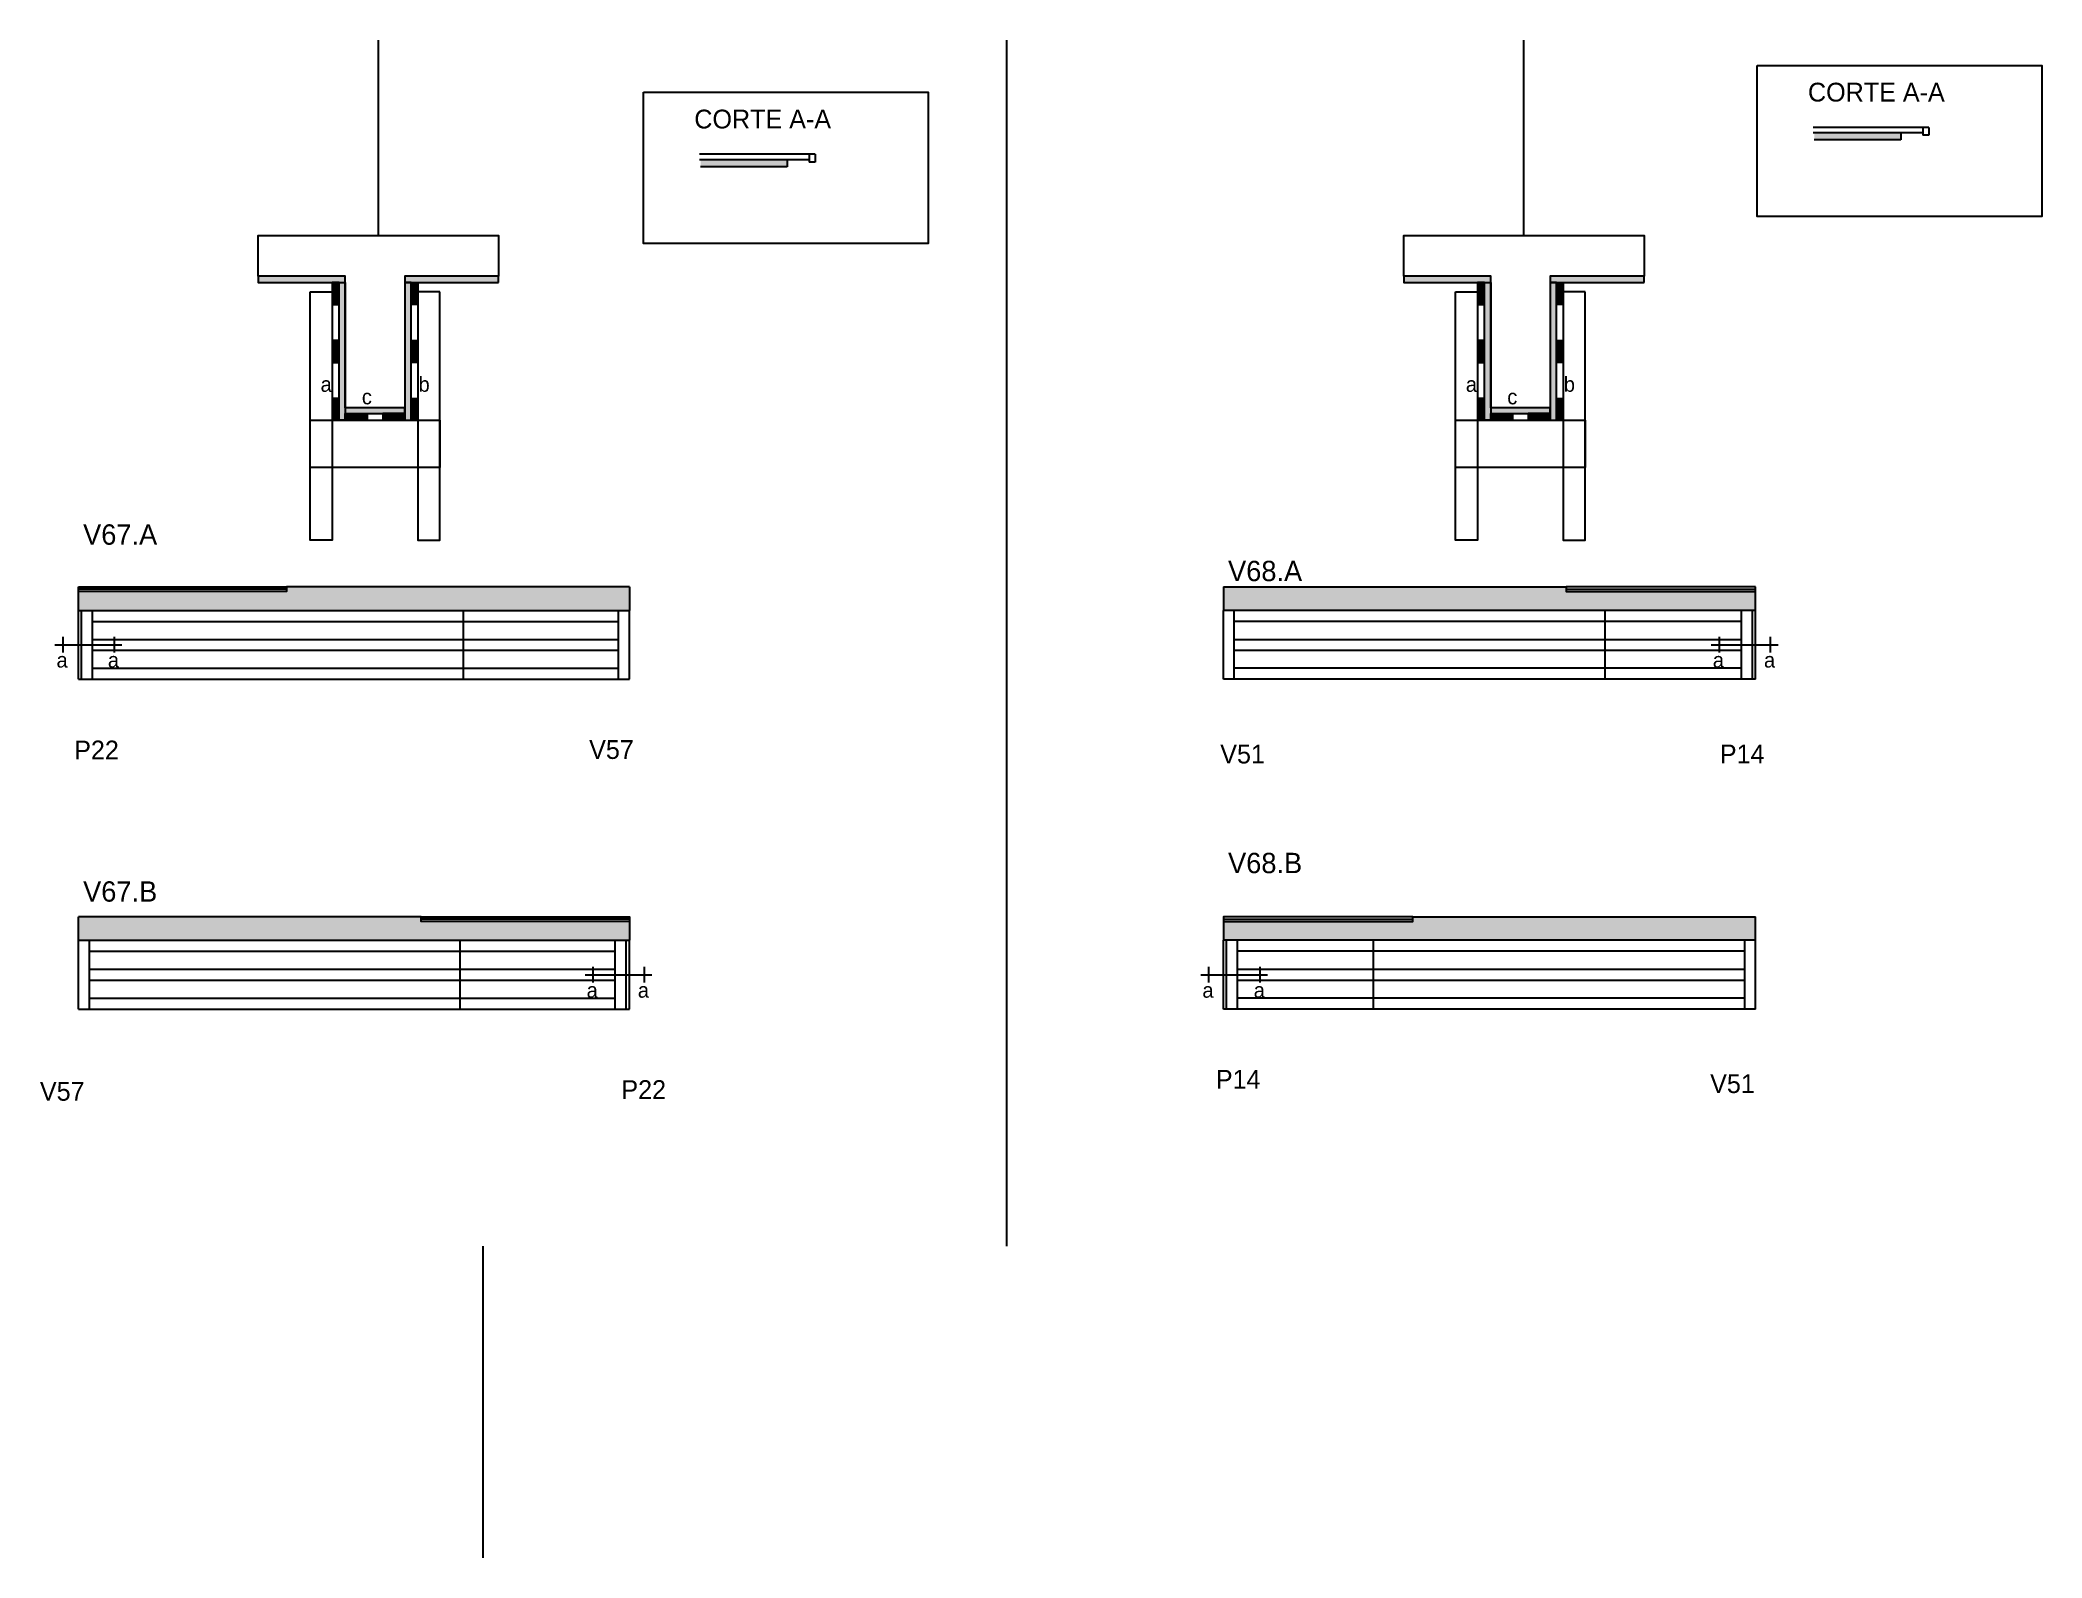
# Model space of a CAD drawing. Header units: metres. Extents: x 2706 to 3985, y 3977 to 4947.
import ezdxf

# ---------------------------------------------------------------- set-up
doc = ezdxf.new("R2010")
doc.units = ezdxf.units.M
for name, color, linetype in [('00 - FELIPE', 7, 'Continuous'), ('5', 7, 'Continuous'), ('CONCRETO', 7, 'Continuous'), ('COTA', 7, 'Continuous'), ('Cotas', 7, 'Continuous'), ('detalhes', 7, 'Continuous'), ('Hachura', 7, 'Continuous'), ('Madeira', 7, 'Continuous'), ('NOMENCLATURA', 7, 'Continuous'), ('Painéis', 7, 'Continuous'), ('SARR_2.2x7', 7, 'Continuous'), ('SARR_3.5x7', 7, 'Continuous'), ('SARR_EDITAR', 7, 'Continuous'), ('TEXTO PILAR', 7, 'Continuous'), ('Texto Seção', 7, 'Continuous')]:
    doc.layers.add(name, color=color, linetype=linetype)

msp = doc.modelspace()

# ---------------------------------------------------------------- hatches: boundary and pattern name
at = {"layer": 'COTA'}
h = msp.add_hatch(color=7, dxfattribs=at)
h.dxf.hatch_style = 1
h.paths.add_polyline_path([(2863.3, 4594.9), (2730.3, 4594.9), (2730.3, 4594.9), (2730.3, 4582.9), (2730.3, 4582.9), (3082.3, 4582.9), (3082.3, 4582.9), (3082.3, 4597.9), (3082.3, 4597.9), (2863.3, 4597.9), (2863.3, 4597.9), (2863.3, 4594.9)])
h = msp.add_hatch(color=7, dxfattribs=at)
h.dxf.hatch_style = 1
h.paths.add_polyline_path([(3680.8, 4594.9), (3801.8, 4594.9), (3801.8, 4594.9), (3801.8, 4582.9), (3801.8, 4582.9), (3461.8, 4582.9), (3461.8, 4582.9), (3461.8, 4597.9), (3461.8, 4597.9), (3680.8, 4597.9), (3680.8, 4597.9), (3680.8, 4594.9)])
h = msp.add_hatch(color=7, dxfattribs=at)
h.dxf.hatch_style = 1
h.paths.add_polyline_path([(2949.3, 4384.1), (2949.3, 4387.1), (2949.3, 4387.1), (2730.1, 4387.1), (2730.1, 4387.1), (2730.3, 4372.1), (2730.3, 4372.1), (3082.3, 4372.1), (3082.3, 4372.1), (3082.3, 4384.1), (3082.3, 4384.1), (2949.3, 4384.1)])
h = msp.add_hatch(color=7, dxfattribs=at)
h.dxf.hatch_style = 1
h.paths.add_polyline_path([(3582.8, 4384.1), (3582.8, 4387.1), (3582.8, 4387.1), (3802.1, 4387.1), (3802.1, 4387.1), (3801.8, 4372.1), (3801.8, 4372.1), (3461.8, 4372.1), (3461.8, 4372.1), (3461.8, 4384.1), (3461.8, 4384.1), (3582.8, 4384.1)])
at = {"layer": 'Hachura'}
h = msp.add_hatch(color=7, dxfattribs=at)
h.dxf.hatch_style = 1
h.paths.add_polyline_path([(3894.6, 4883.6), (3894.6, 4886.6), (3894.6, 4886.6), (3894.6, 4888), (3894.6, 4888), (3839.3, 4888), (3839.3, 4888), (3839.3, 4883.6), (3839.3, 4883.6), (3894.6, 4883.6)])
h = msp.add_hatch(color=7, dxfattribs=at)
h.dxf.hatch_style = 1
h.paths.add_polyline_path([(3183.1, 4866.4), (3183.1, 4869.4), (3183.1, 4869.4), (3183.1, 4870.8), (3183.1, 4870.8), (3127.8, 4870.8), (3127.8, 4870.8), (3127.8, 4866.4), (3127.8, 4866.4), (3183.1, 4866.4)])
h = msp.add_hatch(color=7, dxfattribs=at)
h.dxf.hatch_style = 1
h.paths.add_polyline_path([(2900.8, 4792.4), (2900.8, 4796.4), (2900.8, 4796.4), (2845.2, 4796.4), (2845.2, 4796.4), (2845.2, 4792.4), (2845.2, 4792.4), (2900.8, 4792.4)])
h = msp.add_hatch(color=7, dxfattribs=at)
h.dxf.hatch_style = 1
h.paths.add_polyline_path([(2998.8, 4792.4), (2998.8, 4796.4), (2998.8, 4796.4), (2938.8, 4796.4), (2938.8, 4796.4), (2938.8, 4792.4), (2938.8, 4792.4), (2998.8, 4792.4)])
h = msp.add_hatch(color=7, dxfattribs=at)
h.dxf.hatch_style = 1
h.paths.add_polyline_path([(3632.6, 4792.4), (3632.6, 4796.4), (3632.6, 4796.4), (3577, 4796.4), (3577, 4796.4), (3577, 4792.4), (3577, 4792.4), (3632.6, 4792.4)])
h = msp.add_hatch(color=7, dxfattribs=at)
h.dxf.hatch_style = 1
h.paths.add_polyline_path([(3730.6, 4792.4), (3730.6, 4796.4), (3730.6, 4796.4), (3670.6, 4796.4), (3670.6, 4796.4), (3670.6, 4792.4), (3670.6, 4792.4), (3730.6, 4792.4)])
h = msp.add_hatch(color=7, dxfattribs=at)
h.dxf.hatch_style = 1
h.paths.add_polyline_path([(2892.4, 4778.4), (2896.8, 4778.4), (2896.8, 4778.4), (2896.8, 4792.4), (2896.8, 4792.4), (2892.4, 4792.4), (2892.4, 4792.4), (2892.4, 4778.4)])
h = msp.add_hatch(color=7, dxfattribs=at)
h.dxf.hatch_style = 1
h.paths.add_polyline_path([(2896.8, 4792.4), (2900.8, 4792.4), (2900.8, 4792.4), (2900.8, 4704.4), (2900.8, 4704.4), (2896.8, 4704.4), (2896.8, 4704.4), (2896.8, 4792.4)])
h = msp.add_hatch(color=7, dxfattribs=at)
h.dxf.hatch_style = 1
h.paths.add_polyline_path([(2942.8, 4794.4), (2938.8, 4794.4), (2938.8, 4794.4), (2938.8, 4704.4), (2938.8, 4704.4), (2942.8, 4704.4), (2942.8, 4704.4), (2942.8, 4794.4)])
h = msp.add_hatch(color=7, dxfattribs=at)
h.dxf.hatch_style = 1
h.paths.add_polyline_path([(2947.2, 4778.4), (2942.8, 4778.4), (2942.8, 4778.4), (2942.8, 4792.4), (2942.8, 4792.4), (2947.2, 4792.4), (2947.2, 4792.4), (2947.2, 4778.4)])
h = msp.add_hatch(color=7, dxfattribs=at)
h.dxf.hatch_style = 1
h.paths.add_polyline_path([(3624.2, 4778.4), (3628.6, 4778.4), (3628.6, 4778.4), (3628.6, 4792.4), (3628.6, 4792.4), (3624.2, 4792.4), (3624.2, 4792.4), (3624.2, 4778.4)])
h = msp.add_hatch(color=7, dxfattribs=at)
h.dxf.hatch_style = 1
h.paths.add_polyline_path([(3628.6, 4792.4), (3632.6, 4792.4), (3632.6, 4792.4), (3632.6, 4704.4), (3632.6, 4704.4), (3628.6, 4704.4), (3628.6, 4704.4), (3628.6, 4792.4)])
h = msp.add_hatch(color=7, dxfattribs=at)
h.dxf.hatch_style = 1
h.paths.add_polyline_path([(3674.6, 4794.4), (3670.6, 4794.4), (3670.6, 4794.4), (3670.6, 4704.4), (3670.6, 4704.4), (3674.6, 4704.4), (3674.6, 4704.4), (3674.6, 4794.4)])
h = msp.add_hatch(color=7, dxfattribs=at)
h.dxf.hatch_style = 1
h.paths.add_polyline_path([(3679, 4778.4), (3674.6, 4778.4), (3674.6, 4778.4), (3674.6, 4792.4), (3674.6, 4792.4), (3679, 4792.4), (3679, 4792.4), (3679, 4778.4)])
h = msp.add_hatch(color=7, dxfattribs=at)
h.dxf.hatch_style = 1
h.paths.add_polyline_path([(2892.4, 4741.4), (2896.8, 4741.4), (2896.8, 4741.4), (2896.8, 4755.4), (2896.8, 4755.4), (2892.4, 4755.4), (2892.4, 4755.4), (2892.4, 4741.4)])
h = msp.add_hatch(color=7, dxfattribs=at)
h.dxf.hatch_style = 1
h.paths.add_polyline_path([(2947.2, 4741.4), (2942.8, 4741.4), (2942.8, 4741.4), (2942.8, 4755.4), (2942.8, 4755.4), (2947.2, 4755.4), (2947.2, 4755.4), (2947.2, 4741.4)])
h = msp.add_hatch(color=7, dxfattribs=at)
h.dxf.hatch_style = 1
h.paths.add_polyline_path([(3624.2, 4741.4), (3628.6, 4741.4), (3628.6, 4741.4), (3628.6, 4755.4), (3628.6, 4755.4), (3624.2, 4755.4), (3624.2, 4755.4), (3624.2, 4741.4)])
h = msp.add_hatch(color=7, dxfattribs=at)
h.dxf.hatch_style = 1
h.paths.add_polyline_path([(3679, 4741.4), (3674.6, 4741.4), (3674.6, 4741.4), (3674.6, 4755.4), (3674.6, 4755.4), (3679, 4755.4), (3679, 4755.4), (3679, 4741.4)])
h = msp.add_hatch(color=7, dxfattribs=at)
h.dxf.hatch_style = 1
h.paths.add_polyline_path([(2892.4, 4704.4), (2896.8, 4704.4), (2896.8, 4704.4), (2896.8, 4718.4), (2896.8, 4718.4), (2892.4, 4718.4), (2892.4, 4718.4), (2892.4, 4704.4)])
h = msp.add_hatch(color=7, dxfattribs=at)
h.dxf.hatch_style = 1
h.paths.add_polyline_path([(2938.8, 4708.8), (2938.8, 4712.4), (2938.8, 4712.4), (2900.8, 4712.4), (2900.8, 4712.4), (2900.8, 4708.8), (2900.8, 4708.8), (2938.8, 4708.8)])
h = msp.add_hatch(color=7, dxfattribs=at)
h.dxf.hatch_style = 1
h.paths.add_polyline_path([(2900.8, 4704.4), (2900.8, 4708.8), (2900.8, 4708.8), (2914.8, 4708.8), (2914.8, 4708.8), (2914.8, 4704.4), (2914.8, 4704.4), (2900.8, 4704.4)])
h = msp.add_hatch(color=7, dxfattribs=at)
h.dxf.hatch_style = 1
h.paths.add_polyline_path([(2938.8, 4704.4), (2938.8, 4708.8), (2938.8, 4708.8), (2924.8, 4708.8), (2924.8, 4708.8), (2924.8, 4704.4), (2924.8, 4704.4), (2938.8, 4704.4)])
h = msp.add_hatch(color=7, dxfattribs=at)
h.dxf.hatch_style = 1
h.paths.add_polyline_path([(2947.2, 4704.4), (2942.8, 4704.4), (2942.8, 4704.4), (2942.8, 4718.4), (2942.8, 4718.4), (2947.2, 4718.4), (2947.2, 4718.4), (2947.2, 4704.4)])
h = msp.add_hatch(color=7, dxfattribs=at)
h.dxf.hatch_style = 1
h.paths.add_polyline_path([(3624.2, 4704.4), (3628.6, 4704.4), (3628.6, 4704.4), (3628.6, 4718.4), (3628.6, 4718.4), (3624.2, 4718.4), (3624.2, 4718.4), (3624.2, 4704.4)])
h = msp.add_hatch(color=7, dxfattribs=at)
h.dxf.hatch_style = 1
h.paths.add_polyline_path([(3670.6, 4708.8), (3670.6, 4712.4), (3670.6, 4712.4), (3632.6, 4712.4), (3632.6, 4712.4), (3632.6, 4708.8), (3632.6, 4708.8), (3670.6, 4708.8)])
h = msp.add_hatch(color=7, dxfattribs=at)
h.dxf.hatch_style = 1
h.paths.add_polyline_path([(3632.6, 4704.4), (3632.6, 4708.8), (3632.6, 4708.8), (3646.6, 4708.8), (3646.6, 4708.8), (3646.6, 4704.4), (3646.6, 4704.4), (3632.6, 4704.4)])
h = msp.add_hatch(color=7, dxfattribs=at)
h.dxf.hatch_style = 1
h.paths.add_polyline_path([(3670.6, 4704.4), (3670.6, 4708.8), (3670.6, 4708.8), (3656.6, 4708.8), (3656.6, 4708.8), (3656.6, 4704.4), (3656.6, 4704.4), (3670.6, 4704.4)])
h = msp.add_hatch(color=7, dxfattribs=at)
h.dxf.hatch_style = 1
h.paths.add_polyline_path([(3679, 4704.4), (3674.6, 4704.4), (3674.6, 4704.4), (3674.6, 4718.4), (3674.6, 4718.4), (3679, 4718.4), (3679, 4718.4), (3679, 4704.4)])

# ---------------------------------------------------------------- linework, layer by layer
at = {"color": 7, "lineweight": 25}
msp.add_line((2988.8, 3977.4), (2988.8, 4176.6), dxfattribs=at)
at = {"layer": '00 - FELIPE', "color": 7, "lineweight": 25}
for p, q in [((3894.6, 4887.9), (3894.6, 4883.6)), ((3183.1, 4870.7), (3183.1, 4866.4))]:
    msp.add_line(p, q, dxfattribs=at)
at = {"layer": 'CONCRETO', "color": 7, "lineweight": 25}
for points in [[(2845.2, 4796.4), (2845.2, 4822.4), (2998.8, 4822.4), (2998.8, 4796.4), (2938.8, 4796.4), (2938.8, 4712.4), (2900.8, 4712.4), (2900.8, 4796.4)], [(3577, 4796.4), (3577, 4822.4), (3730.6, 4822.4), (3730.6, 4796.4), (3670.6, 4796.4), (3670.6, 4712.4), (3632.6, 4712.4), (3632.6, 4796.4)]]:
    msp.add_lwpolyline(points, close=True, dxfattribs=at)
at = {"layer": 'COTA', "color": 7, "lineweight": 25}
for p, q in [((3323.3, 4947.4), (3323.3, 4176.6)), ((2730.3, 4582.9), (2730.3, 4594.9)), ((3082.3, 4597.9), (2863.3, 4597.9)), ((3082.3, 4597.9), (3082.3, 4582.9)), ((3461.8, 4597.9), (3461.8, 4582.9)), ((3461.8, 4597.9), (3680.8, 4597.9)), ((3801.8, 4582.9), (3801.8, 4594.9)), ((2730.3, 4372.1), (2730.3, 4387.1)), ((2949.3, 4387.1), (2730.3, 4387.1)), ((3582.8, 4387.1), (3801.8, 4387.1)), ((3801.8, 4372.1), (3801.8, 4387.1)), ((3082.3, 4384.1), (3082.3, 4372.1)), ((3461.8, 4384.1), (3461.8, 4372.1))]:
    msp.add_line(p, q, dxfattribs=at)
at = {"layer": 'Cotas', "color": 7, "lineweight": 25}
for points in [[(3802.8, 4931.1), (3984.8, 4931.1), (3984.8, 4834.6), (3802.8, 4834.6)], [(3091.3, 4914), (3273.3, 4914), (3273.3, 4817.4), (3091.3, 4817.4)]]:
    msp.add_lwpolyline(points, close=True, dxfattribs=at)
at = {"layer": 'Defpoints', "color": 7, "lineweight": 25}
for p, q in [((2922, 4822.4), (2922, 4947.4)), ((3653.8, 4822.4), (3653.8, 4947.4))]:
    msp.add_line(p, q, dxfattribs=at)
at = {"layer": 'Madeira', "color": 7, "lineweight": 25}
for p, q in [((3894.6, 4883.6), (3839.3, 4883.6)), ((3183.1, 4866.4), (3127.8, 4866.4))]:
    msp.add_line(p, q, dxfattribs=at)
for points in [[(2892.4, 4778.4), (2896.8, 4778.4), (2896.8, 4792.4), (2892.4, 4792.4)], [(2947.2, 4778.4), (2942.8, 4778.4), (2942.8, 4792.4), (2947.2, 4792.4)], [(3624.2, 4778.4), (3628.6, 4778.4), (3628.6, 4792.4), (3624.2, 4792.4)], [(3679, 4778.4), (3674.6, 4778.4), (3674.6, 4792.4), (3679, 4792.4)], [(2892.4, 4741.4), (2896.8, 4741.4), (2896.8, 4755.4), (2892.4, 4755.4)], [(2947.2, 4741.4), (2942.8, 4741.4), (2942.8, 4755.4), (2947.2, 4755.4)], [(3624.2, 4741.4), (3628.6, 4741.4), (3628.6, 4755.4), (3624.2, 4755.4)], [(3679, 4741.4), (3674.6, 4741.4), (3674.6, 4755.4), (3679, 4755.4)], [(2892.4, 4704.4), (2896.8, 4704.4), (2896.8, 4718.4), (2892.4, 4718.4)], [(2900.8, 4704.4), (2900.8, 4708.8), (2914.8, 4708.8), (2914.8, 4704.4)], [(2938.8, 4704.4), (2938.8, 4708.8), (2924.8, 4708.8), (2924.8, 4704.4)], [(2947.2, 4704.4), (2942.8, 4704.4), (2942.8, 4718.4), (2947.2, 4718.4)], [(3624.2, 4704.4), (3628.6, 4704.4), (3628.6, 4718.4), (3624.2, 4718.4)], [(3632.6, 4704.4), (3632.6, 4708.8), (3646.6, 4708.8), (3646.6, 4704.4)], [(3670.6, 4704.4), (3670.6, 4708.8), (3656.6, 4708.8), (3656.6, 4704.4)], [(3679, 4704.4), (3674.6, 4704.4), (3674.6, 4718.4), (3679, 4718.4)]]:
    msp.add_lwpolyline(points, close=True, dxfattribs=at)
at = {"layer": 'NOMENCLATURA', "color": 7, "lineweight": 25}
for p, q in [((2715.3, 4561), (2758.1, 4561)), ((2720.3, 4566), (2720.3, 4556.1)), ((2753.1, 4566), (2753.1, 4556.1)), ((3773.5, 4561), (3816.2, 4561)), ((3778.5, 4566), (3778.5, 4556.1)), ((3811.2, 4566), (3811.2, 4556.1)), ((3054, 4350.1), (3096.7, 4350.1)), ((3059, 4355.1), (3059, 4345.1)), ((3091.7, 4355.1), (3091.7, 4345.1)), ((3447.4, 4350.1), (3490.1, 4350.1)), ((3452.4, 4355.1), (3452.4, 4345.1)), ((3485.1, 4355.1), (3485.1, 4345.1))]:
    msp.add_line(p, q, dxfattribs=at)
at = {"layer": 'Painéis', "color": 7, "lineweight": 25}
for p, q in [((3912.6, 4891.6), (3838.7, 4891.6)), ((3908.6, 4888), (3838.7, 4888)), ((3908.6, 4891.6), (3908.6, 4886.6)), ((3912.6, 4886.6), (3908.6, 4886.6)), ((3912.6, 4891.6), (3912.6, 4886.6)), ((3201.1, 4874.4), (3127.2, 4874.4)), ((3197.1, 4874.4), (3197.1, 4869.4)), ((3201.1, 4874.4), (3201.1, 4869.4)), ((3197.1, 4870.8), (3127.2, 4870.8)), ((3201.1, 4869.4), (3197.1, 4869.4)), ((2730.3, 4582.9), (3082.3, 4582.9)), ((2730.3, 4538.9), (2730.3, 4582.9)), ((2732.3, 4538.9), (2732.3, 4582.9)), ((2976.3, 4538.9), (2976.3, 4582.9)), ((3082.3, 4538.9), (3082.3, 4582.9)), ((3801.8, 4582.9), (3461.8, 4582.9)), ((3461.8, 4538.9), (3461.8, 4582.9)), ((3705.8, 4538.9), (3705.8, 4582.9)), ((3799.8, 4538.9), (3799.8, 4582.9)), ((3801.8, 4538.9), (3801.8, 4582.9)), ((2730.3, 4538.9), (3082.3, 4538.9)), ((3801.8, 4538.9), (3461.8, 4538.9)), ((2730.3, 4372.1), (3082.3, 4372.1)), ((2730.3, 4328.1), (2730.3, 4372.1)), ((2974.3, 4328.1), (2974.3, 4372.1)), ((3080.3, 4328.1), (3080.3, 4372.1)), ((3082.3, 4328.1), (3082.3, 4372.1)), ((3801.8, 4372.1), (3461.8, 4372.1)), ((3461.8, 4328.1), (3461.8, 4372.1)), ((3463.8, 4328.1), (3463.8, 4372.1)), ((3557.8, 4328.1), (3557.8, 4372.1)), ((3801.8, 4328.1), (3801.8, 4372.1)), ((2730.3, 4328.1), (3082.3, 4328.1)), ((3801.8, 4328.1), (3461.8, 4328.1))]:
    msp.add_line(p, q, dxfattribs=at)
for points in [[(2900.8, 4792.4), (2900.8, 4796.4), (2845.2, 4796.4), (2845.2, 4792.4)], [(2998.8, 4792.4), (2998.8, 4796.4), (2938.8, 4796.4), (2938.8, 4792.4)], [(3632.6, 4792.4), (3632.6, 4796.4), (3577, 4796.4), (3577, 4792.4)], [(3730.6, 4792.4), (3730.6, 4796.4), (3670.6, 4796.4), (3670.6, 4792.4)], [(2896.8, 4792.4), (2900.8, 4792.4), (2900.8, 4704.4), (2896.8, 4704.4)], [(2942.8, 4792.4), (2938.8, 4792.4), (2938.8, 4704.4), (2942.8, 4704.4)], [(3628.6, 4792.4), (3632.6, 4792.4), (3632.6, 4704.4), (3628.6, 4704.4)], [(3674.6, 4792.4), (3670.6, 4792.4), (3670.6, 4704.4), (3674.6, 4704.4)], [(2938.8, 4708.8), (2938.8, 4712.4), (2900.8, 4712.4), (2900.8, 4708.8)], [(3670.6, 4708.8), (3670.6, 4712.4), (3632.6, 4712.4), (3632.6, 4708.8)], [(2730.3, 4597.9), (2863.3, 4597.9), (2863.3, 4594.9), (2730.3, 4594.9)], [(3801.8, 4597.9), (3680.8, 4597.9), (3680.8, 4594.9), (3801.8, 4594.9)], [(2949.3, 4387.1), (3082.3, 4387.1), (3082.3, 4384.1), (2949.3, 4384.1)], [(3582.8, 4387.1), (3461.8, 4387.1), (3461.8, 4384.1), (3582.8, 4384.1)]]:
    msp.add_lwpolyline(points, close=True, dxfattribs=at)
at = {"layer": 'SARR_2.2x7', "color": 7, "lineweight": 25}
for p, q in [((2739.3, 4538.9), (2739.3, 4582.9)), ((3075.3, 4538.9), (3075.3, 4582.9)), ((3468.8, 4538.9), (3468.8, 4582.9)), ((3792.9, 4538.9), (3792.9, 4582.9)), ((2739.3, 4575.9), (2974.3, 4575.9)), ((2974.3, 4575.9), (3075.3, 4575.9)), ((3705.8, 4575.9), (3468.8, 4575.9)), ((3792.9, 4575.9), (3705.8, 4575.9)), ((2739.3, 4564.4), (2974.3, 4564.4)), ((2739.3, 4557.4), (2974.3, 4557.4)), ((2974.3, 4564.4), (3075.3, 4564.4)), ((2974.3, 4557.4), (3075.3, 4557.4)), ((3468.8, 4564.4), (3705.8, 4564.4)), ((3468.8, 4557.4), (3705.8, 4557.4)), ((3705.8, 4564.4), (3792.9, 4564.4)), ((3705.8, 4557.4), (3792.9, 4557.4)), ((2739.3, 4545.9), (2974.3, 4545.9)), ((2974.3, 4545.9), (3075.3, 4545.9)), ((3705.8, 4545.9), (3468.8, 4545.9)), ((3792.9, 4545.9), (3705.8, 4545.9)), ((2737.3, 4328.1), (2737.3, 4372.1)), ((2737.3, 4365.1), (2974.3, 4365.1)), ((2974.3, 4365.1), (3073.3, 4365.1)), ((3073.3, 4328.1), (3073.3, 4372.1)), ((3470.8, 4328.1), (3470.8, 4372.1)), ((3557.8, 4365.1), (3470.8, 4365.1)), ((3794.9, 4365.1), (3557.8, 4365.1)), ((3794.9, 4328.1), (3794.9, 4372.1)), ((2737.3, 4353.6), (2974.3, 4353.6)), ((2974.3, 4353.6), (3073.3, 4353.6)), ((3470.8, 4353.6), (3557.8, 4353.6)), ((3557.8, 4353.6), (3794.9, 4353.6)), ((2737.3, 4346.6), (2974.3, 4346.6)), ((2974.3, 4346.6), (3073.3, 4346.6)), ((3470.8, 4346.6), (3557.8, 4346.6)), ((3557.8, 4346.6), (3794.9, 4346.6)), ((2737.3, 4335.1), (2974.3, 4335.1)), ((2974.3, 4335.1), (3073.3, 4335.1)), ((3557.8, 4335.1), (3470.8, 4335.1)), ((3794.9, 4335.1), (3557.8, 4335.1))]:
    msp.add_line(p, q, dxfattribs=at)
at = {"layer": 'SARR_3.5x7', "color": 7, "lineweight": 25}
for points in [[(2878.4, 4786.4), (2892.4, 4786.4), (2892.4, 4627.9), (2878.4, 4627.9)], [(2961.2, 4786.4), (2947.2, 4786.4), (2947.2, 4627.9), (2961.2, 4627.9)], [(3610.2, 4786.4), (3624.2, 4786.4), (3624.2, 4627.9), (3610.2, 4627.9)], [(3693, 4786.4), (3679, 4786.4), (3679, 4627.9), (3693, 4627.9)], [(2878.4, 4704.4), (2961.2, 4704.4), (2961.2, 4674.3), (2878.4, 4674.3)], [(3610.2, 4704.4), (3693, 4704.4), (3693, 4674.3), (3610.2, 4674.3)]]:
    msp.add_lwpolyline(points, close=True, dxfattribs=at)
at = {"layer": 'SARR_EDITAR', "color": 7, "lineweight": 25}
for p, q in [((2863.3, 4596.4), (2730.3, 4596.4)), ((3680.8, 4596.4), (3801.8, 4596.4)), ((3082.3, 4385.6), (2949.3, 4385.6)), ((3461.8, 4385.6), (3582.8, 4385.6))]:
    msp.add_line(p, q, dxfattribs=at)

# ---------------------------------------------------------------- texts
at = {"layer": '5', "color": 7, "lineweight": 25}
for s, p in [('P22', (2727.6, 4487.7)), ('V57', (3056.6, 4488)), ('V51', (3459.8, 4485.1)), ('P14', (3779, 4485.2)), ('P14', (3457, 4277.3)), ('V51', (3772.8, 4274.5)), ('V57', (2705.7, 4269.6)), ('P22', (3077.2, 4270.7))]:
    msp.add_text(s, height=12, dxfattribs=at).set_placement(p)
at = {"layer": 'detalhes', "color": 7, "lineweight": 25}
for s, p in [('b', (2947.6, 4722.6)), ('b', (3679.3, 4722.6)), ('a', (2885, 4722.6)), ('c', (2911.4, 4714.6)), ('a', (3616.7, 4722.6)), ('c', (3643.2, 4714.6)), ('a', (2716.3, 4546.4)), ('a', (2749.1, 4546.4)), ('a', (3774.5, 4546.4)), ('a', (3807.2, 4546.4)), ('a', (3055, 4335.4)), ('a', (3087.7, 4335.4)), ('a', (3448.4, 4335.4)), ('a', (3481.2, 4335.4))]:
    msp.add_text(s, height=9.6, dxfattribs=at).set_placement(p)
at = {"layer": 'TEXTO PILAR', "color": 7, "lineweight": 25}
for p in [(3835.3, 4908.1), (3123.8, 4890.9)]:
    msp.add_text('CORTE A-A', height=12, dxfattribs=at).set_placement(p)
at = {"layer": 'Texto Seção', "color": 7, "lineweight": 25}
for s, p in [('V67.A', (2733.3, 4624.9)), ('V68.A', (3464.8, 4601.6)), ('V68.B', (3464.8, 4415)), ('V67.B', (2733.3, 4396.8))]:
    msp.add_text(s, height=13, dxfattribs=at).set_placement(p)

doc.saveas('drawing.dxf')
